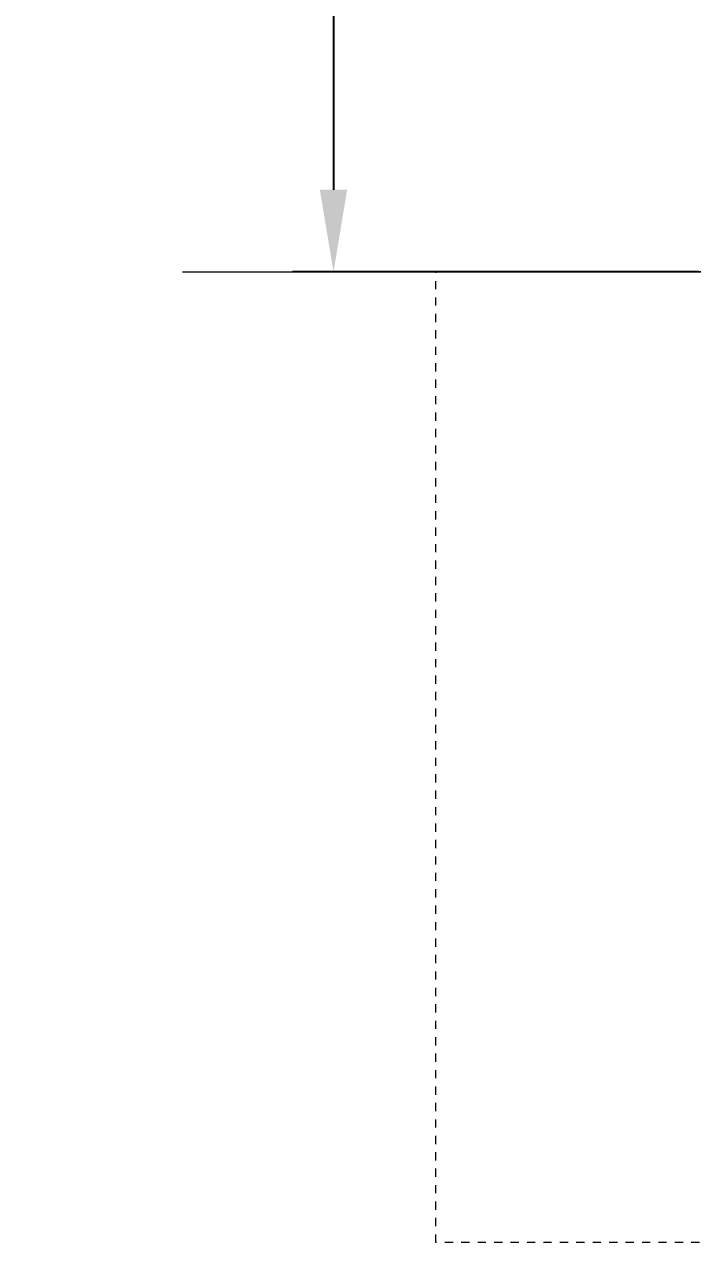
# Model space of a CAD drawing. Header units: inches. Extents: x -16 to 183, y -17 to 123.
# Drawn here: x -16.04 to -7.9, y 93.22 to 108.04 of the extents above; entities that cross this region are included whole.
import ezdxf

# ---------------------------------------------------------------- set-up
doc = ezdxf.new("R2010")
doc.units = ezdxf.units.IN
doc.linetypes.add('HIDDEN', pattern=[1.905, 1.27, -0.635])
for name, color, linetype, lineweight in [('ZANO_R', 7, 'Continuous', 0), ('ZANO_R_przerywana', 250, 'HIDDEN', 0), ('ZANO_W', 1, 'Continuous', 0)]:
    doc.layers.add(name, color=color, linetype=linetype, lineweight=lineweight)
doc.styles.get("Standard").update_dxf_attribs({"font": 'arial.ttf'})
doc.dimstyles.new('amerykanie', dxfattribs={"dimtxt": 50, "dimasz": 50, "dimexe": 0.5, "dimexo": 0.5, "dimgap": 1, "dimtad": 1, "dimdec": 0, "dimzin": 0, "dimlunit": 5, "dimtxsty": 'Standard', "dimcen": 0.09, "dimclrd": 1, "dimclre": 1, "dimclrt": 1, "dimazin": 0, "dimtfac": 1, "dimtdec": 0, "dimtmove": 0, "dimatfit": 3, "dimfxl": 1, "dimtzin": 0, "dimarcsym": 1})

# ---------------------------------------------------------------- blocks, each defined once
blk = doc.blocks.new('*D362')
at = {"layer": 'ZANO_W', "color": 1, "lineweight": -2}
for p, q in [((-7.951, 123.134), (-12.775, 123.134)), ((-12.275, 122.134), (-12.275, 106.031)), ((-7.833, 105.031), (-12.775, 105.031))]:
    blk.add_line(p, q, dxfattribs=at)
at = {"layer": 'ZANO_W', "color": 1}
for points in [[(-12.109, 122.134), (-12.442, 122.134), (-12.275, 123.134)], [(-12.442, 106.031), (-12.109, 106.031), (-12.275, 105.031)]]:
    blk.add_solid(points, dxfattribs=at)
at = {"layer": 'ZANO_W', "color": 1, "insert": (-13.616, 114.082), "char_height": 1.625, "attachment_point": 5, "rotation": 90}
blk.add_mtext('18 1/8', dxfattribs=at)

msp = doc.modelspace()

# ---------------------------------------------------------------- linework, layer by layer
at = {"layer": 'ZANO_R'}
msp.add_line((0.78024, 105.03078), (-11.03078, 105.03078), dxfattribs=at)
msp.add_lwpolyline([(-14.11259, 105.03078), (181.73293, 105.03078)], dxfattribs=at)
at = {"layer": 'ZANO_R_przerywana', "ltscale": 0.05}
for p, q in [((-11.03078, 93.21977), (-11.03078, 105.03078)), ((0.78024, 93.21977), (-11.03078, 93.21977))]:
    msp.add_line(p, q, dxfattribs=at)

# ---------------------------------------------------------------- dimensions: what is measured, and where the dimension line sits
at = {"layer": 'ZANO_W'}
dim = msp.add_linear_dim(base=(-12.27533, 105.03078), p1=(-7.45066, 123.13354), p2=(-7.33286, 105.03078), angle=90, dimstyle='amerykanie', override={"dimtxt": 1.625, "dimasz": 1, "dimgap": 0.5, "dimdec": 4, "dimaunit": 1, "dimadec": 1, "dimtdec": 4, "dimtmove": 1, "dimfrac": 2}, dxfattribs=at)
dim.commit()
dim.dimension.update_dxf_attribs({"geometry": '*D362', "text_midpoint": (-13.61554, 114.08216)})

doc.saveas('drawing.dxf')
